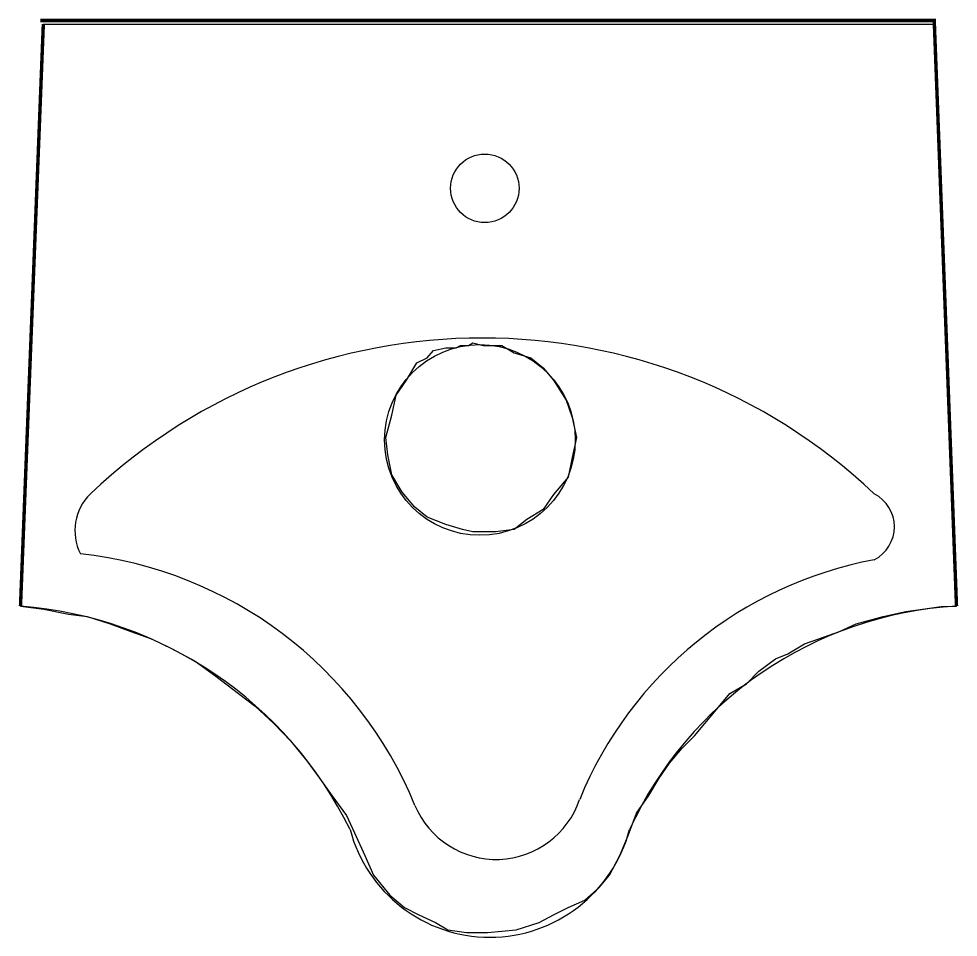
# Model space of a CAD drawing. Header units: metres. Extents: x 44756 to 45340, y -137389 to -136818.
import ezdxf

# ---------------------------------------------------------------- set-up
doc = ezdxf.new("R2010")
doc.units = ezdxf.units.M
doc.layers.add('DET1', color=1, linetype='Continuous')

# ---------------------------------------------------------------- blocks, each defined once
blk = doc.blocks.new('M_E8')
for p, q in [((-204.49, -256.55), (-194.49, -1.55)), ((-194.49, -1.55), (195.51, -1.55)), ((205.51, -256.55), (195.51, -1.55))]:
    blk.add_line(p, q)
for points in [[(-195.76, 0, 1.5, 1.5, 0), (195.76, 0, 1.5, 1.5, 0), (205.51, -256.55, 1.5, 1.5, -4.36)], [(-194.49, -1.55, 1.5, 1.5, 0), (-204.49, -256.55, 1.5, 1.5, 0.76)]]:
    blk.add_lwpolyline(points, format="xyseb")
for points in [[(-1.83, -142.34), (6.33, -142.34), (11.78, -145.59), (19.06, -147.78), (24.51, -152.13), (29.04, -157.57), (34.49, -166.31), (37.2, -173.95), (39.03, -182.64), (37.2, -191.37), (35.37, -200.06), (29.04, -207.7), (24.51, -214.24), (17.23, -218.59), (11.78, -222.93), (3.62, -224.03), (-1.83, -224.03), (-6.37, -224.03), (-10.9, -222.93), (-18.18, -220.78), (-26.34, -217.49), (-31.79, -213.15), (-37.24, -206.6), (-41.78, -198.97), (-43.6, -190.28), (-44.52, -182.64), (-41.78, -172.85), (-39.95, -164.11), (-35.41, -157.57), (-30.87, -149.98), (-26.34, -147.78), (-23.63, -144.49), (-18.18, -143.44), (-13.65, -143.44), (-11.82, -142.34), (-8.19, -142.34), (-6.37, -141.24), (-1.83, -142.34)], [(-204.49, -256.55), (-194.31, -257.83), (-194.31, -257.83), (-183.41, -259.98), (-175.22, -261.08), (-165.23, -264.33), (-156.16, -267.62), (-147.09, -270.87), (-138.02, -275.26), (-128.03, -280.7), (-118.96, -287.24), (-108.97, -294.84), (-101.69, -300.32), (-93.54, -307.92), (-86.26, -315.56), (-79.01, -324.29), (-73.56, -331.88), (-68.11, -339.52), (-61.75, -348.26), (-58.13, -355.85), (-53.59, -365.69), (-49.93, -374.38), (-42.69, -383.11), (-36.32, -388.56), (-29.96, -391.8), (-22.72, -395.1), (-17.27, -398.34), (-9.11, -399.44), (0, -399.44), (12.69, -398.34), (22.68, -395.1), (29.04, -391.8), (35.37, -388.56), (42.65, -385.26), (49.02, -379.82), (53.55, -374.38), (58.09, -365.69), (61.71, -356.95), (65.33, -347.16), (70.78, -339.52), (75.32, -331.88), (79.85, -325.34), (85.3, -318.8), (90.75, -313.36), (95.29, -307.92), (99.83, -302.47), (106.19, -294.84), (113.47, -290.49), (118.92, -285.05), (126.16, -279.6), (131.61, -277.41), (138.89, -273.06), (145.22, -270.87), (154.33, -267.62), (161.57, -264.33), (173.39, -261.08), (183.38, -258.88), (190.62, -257.83), (198.81, -256.74), (205.51, -256.55)]]:
    blk.add_lwpolyline(points)
for centre, radius in [((-1.11, -73.5), 15), ((-3.28, -183.74), 41.75)]:
    blk.add_circle(centre, radius)
for centre, radius, start, end in [((-2.19, -389.19), 250.1, 46.65, 133.35), ((-157.97, -223.49), 22.68, 134.59, 206.46), ((162.1, -221.77), 16.22, 297.14, 62.86), ((-197.62, -411.86), 179.32, 22.3, 83.8), ((201.41, -407.22), 173.97, 100.57, 157.7), ((-218.06, -431.99), 175.97, 26.18, 85.58), ((215.3, -424.61), 168.35, 93.33, 155.33), ((3.87, -328.88), 38.59, 202.78, 341.36), ((1.09, -338.23), 63.32, 194.74, 345.26)]:
    blk.add_arc(centre, radius, start, end)

msp = doc.modelspace()

# ---------------------------------------------------------------- block references
at = {"layer": 'DET1', "xscale": 1.42, "yscale": 1.42, "zscale": 1.42}
msp.add_blockref('M_E8', (45047.36, -136818.94), dxfattribs=at)

doc.saveas('drawing.dxf')
